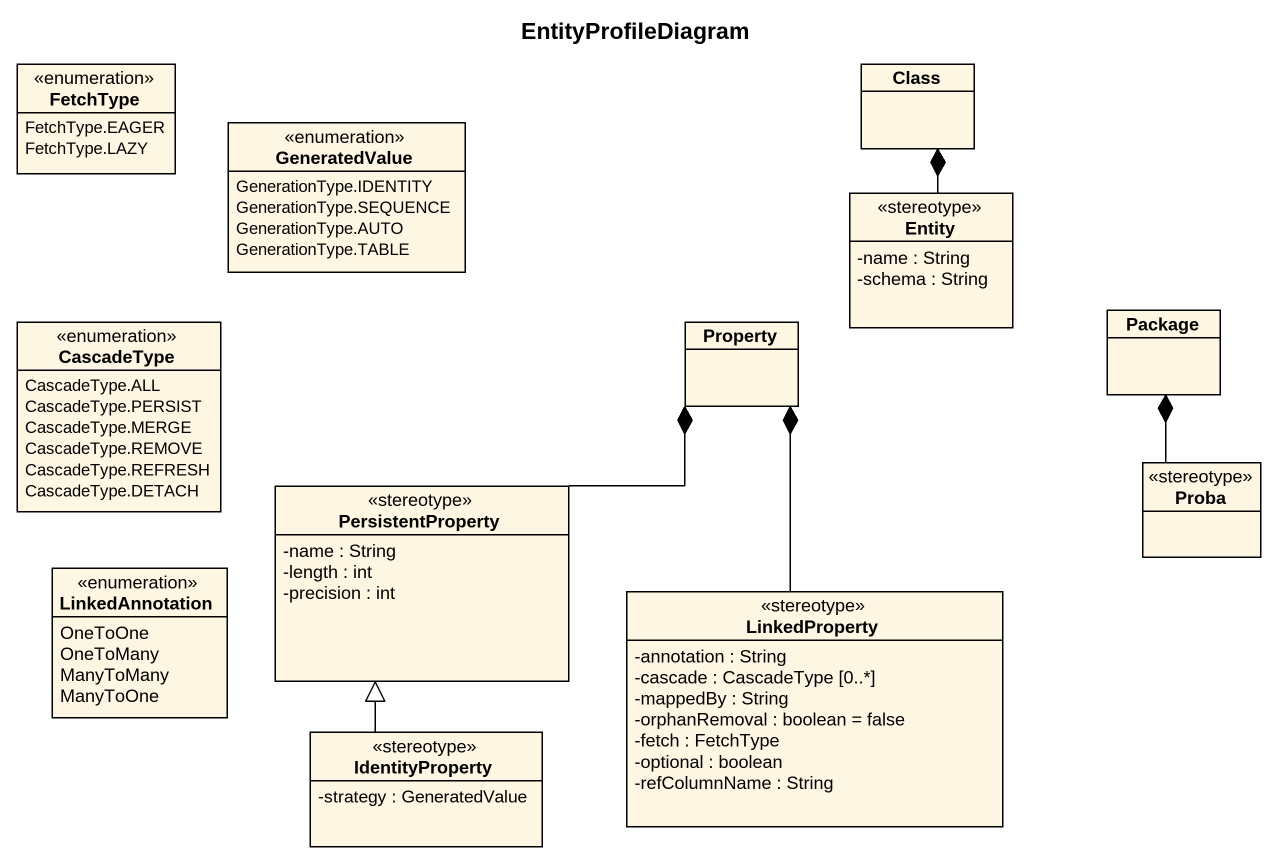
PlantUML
@startuml
title EntityProfileDiagram
hide circle
hide empty members
skinparam classAttributeIconSize 0
enum FetchType {
  FetchType.EAGER
  FetchType.LAZY
}
class "Class" as Class_
enum GeneratedValue {
  GenerationType.IDENTITY
  GenerationType.SEQUENCE
  GenerationType.AUTO
  GenerationType.TABLE
}
class "Entity" as Entity_ <<stereotype>> {
  -name : String
  -schema : String
}
class "Package" as Package_
enum CascadeType {
  CascadeType.ALL
  CascadeType.PERSIST
  CascadeType.MERGE
  CascadeType.REMOVE
  CascadeType.REFRESH
  CascadeType.DETACH
}
class Property
class Proba <<stereotype>>
class PersistentProperty <<stereotype>> {
  -name : String
  -length : int
  -precision : int
}
enum LinkedAnnotation {
  OneToOne
  OneToMany
  ManyToMany
  ManyToOne
}
class LinkedProperty <<stereotype>> {
  -annotation : String
  -cascade : CascadeType [0..*]
  -mappedBy : String
  -orphanRemoval : boolean = false
  -fetch : FetchType
  -optional : boolean
  -refColumnName : String
}
class IdentityProperty <<stereotype>> {
  -strategy : GeneratedValue
}
Entity_ -up-* Class_
Proba -up-* Package_
PersistentProperty -up-* Property
LinkedProperty -up-* Property
IdentityProperty -up-|> PersistentProperty
@enduml
